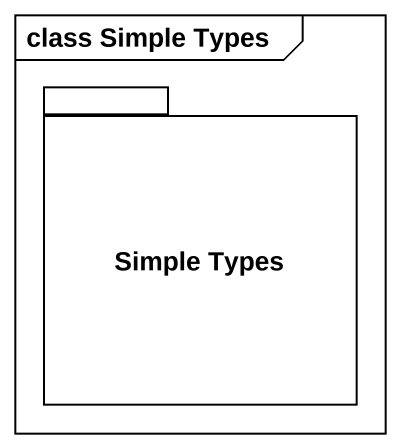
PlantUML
@startuml
mainframe class Simple Types
package "Simple Types" as Simple_Types {
}
@enduml
